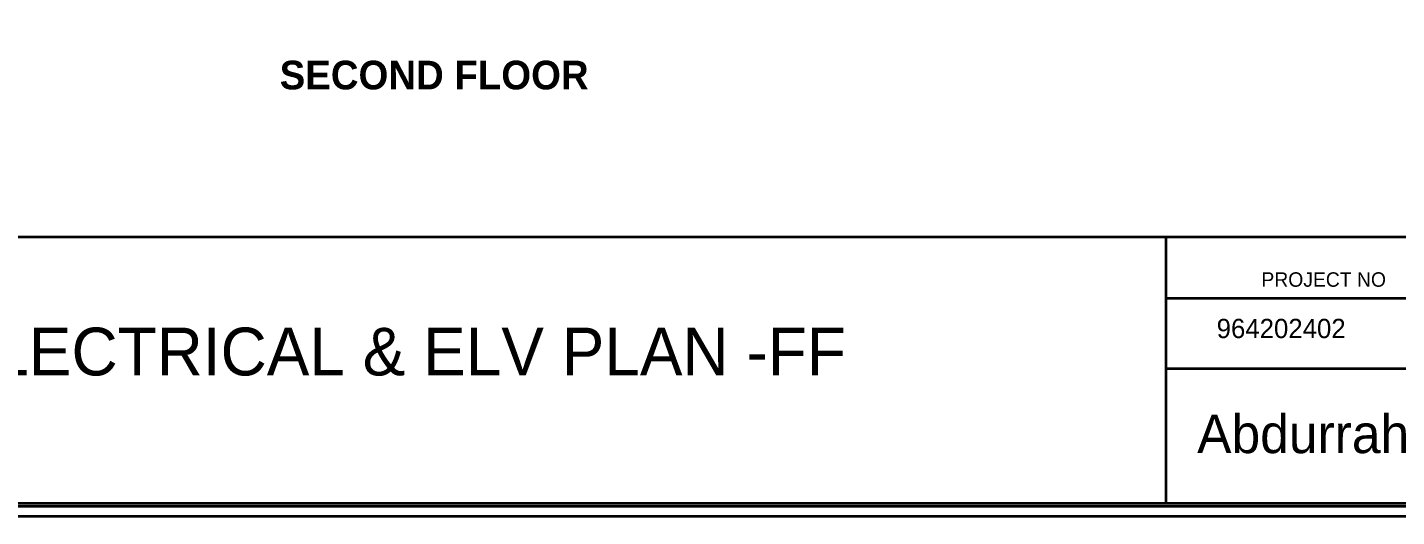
# Model space of a CAD drawing. Header units: millimetres. Extents: x -3207095 to 15275363, y 3702017 to 4798027.
# Drawn here: x 686597 to 689462, y 4468345 to 4469369 of the extents above; entities that cross this region are included whole.
import ezdxf

# ---------------------------------------------------------------- set-up
doc = ezdxf.new("R2010")
doc.units = ezdxf.units.MM
doc.linetypes.add('DUZ', pattern=[500, 500])
doc.layers.get('0').update_dxf_attribs({"color": 1, "linetype": 'DUZ'})
doc.layers.add('DUVAR', color=7, linetype='Continuous', lineweight=35)
doc.layers.add('YAZI', color=7, linetype='Continuous', lineweight=15)
doc.layers.add('LOGO', color=7, linetype='Continuous')

msp = doc.modelspace()

# ---------------------------------------------------------------- linework, layer by layer
at = {"layer": 'DUVAR'}
for p, q in [((690902.9, 4468929.9), (683757.5, 4468929.9)), ((688978.9, 4468927.1), (688978.9, 4468372.6)), ((690904, 4468801.9), (688978.9, 4468801.9)), ((690452.4, 4468654.5), (688978.9, 4468654.5))]:
    msp.add_line(p, q, dxfattribs=at)
for points in [[(683730.2, 4473145.3), (690930.2, 4473145.3), (690930.2, 4468345.3), (683730.2, 4468345.3)], [(683751.2, 4473124.3), (690909.2, 4473124.3), (690909.2, 4468366.3), (683751.2, 4468366.3)], [(683757.5, 4473118), (690902.9, 4473118), (690902.9, 4468372.6), (683757.5, 4468372.6)]]:
    msp.add_lwpolyline(points, close=True, dxfattribs=at)

# ---------------------------------------------------------------- texts
at = {"insert": (687125.2, 4469299.2), "char_height": 60, "attachment_point": 1}
msp.add_mtext_dynamic_manual_height_columns('{\\fCentury Gothic|b1|i0|c0|p34;\\C7;SECOND FLOOR}', width=710.496, gutter_width=12.5, heights=[0], dxfattribs=at)
at = {"layer": 'LOGO', "insert": (686436.9, 4468740.7), "char_height": 100, "width": 2088.885, "attachment_point": 1}
msp.add_mtext('{\\fGoudy Old Style|b0|i0|c0|p18;ELECTRICAL & ELV PLAN -FF}', dxfattribs=at)
at = {"layer": 'YAZI', "attachment_point": 1}
for s, insert, char_height, width in [('{\\fStylus BT|b0|i0|c0|p34;PROJECT NO}', (689178.9, 4468856.5), 30.24, 286.87), ('{\\fStylus BT|b0|i0|c0|p34;964\\fStylus BT|b0|i0|c162|p34;20\\fStylus BT|b0|i0|c0|p34;2402}', (689085.3, 4468759.1), 40.32, 345.859), ('{\\fStylus BT|b0|i0|c0|p34;Abdurrahim BAYRAMOGLU}', (689044.5, 4468558.8), 80.64, 1568.779)]:
    msp.add_mtext(s, dxfattribs=dict(at, insert=insert, char_height=char_height, width=width))

doc.saveas('drawing.dxf')
